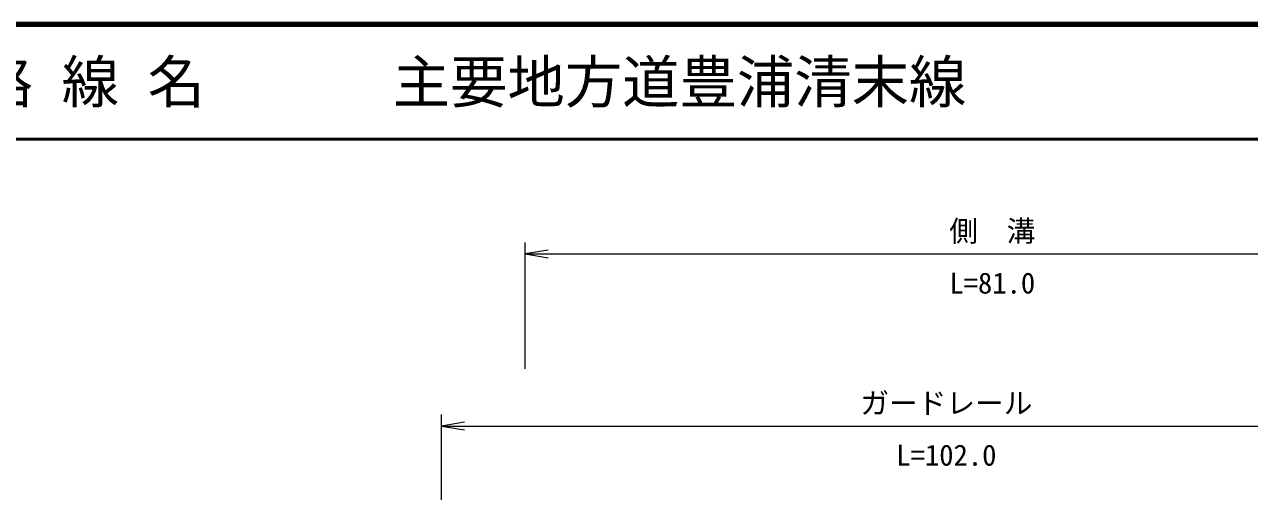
# Model space of a CAD drawing. Units: millimetres, scale not verified. Extents: x 40000 to 680000, y 20000 to 380000.
# Drawn here: x 184636 to 291422, y 339298 to 380000 of the extents above; entities that cross this region are included whole.
import ezdxf
from ezdxf.enums import TextEntityAlignment as Align

# ---------------------------------------------------------------- set-up
doc = ezdxf.new("R2010")
doc.units = ezdxf.units.MM
doc.header["$LTSCALE"] = 1000
for name, color, linetype, lineweight in [('M-STR-HTXT', 7, 'Continuous', 13), ('M-TTL', 2, 'Continuous', 140), ('M-TTL-LINE', 7, 'Continuous', 50)]:
    doc.layers.add(name, color=color, linetype=linetype, lineweight=lineweight)
doc.layers.add('M-TTL-TXT', color=7, linetype='Continuous')
doc.styles.add('ＭＳ ゴシック', font='')
doc.styles.get('ＭＳ ゴシック').set_extended_font_data('MS Gothic')

# ---------------------------------------------------------------- blocks, each defined once
blk = doc.blocks.new('open_arrow')
at = {"color": 0, "linetype": 'Continuous', "lineweight": -2}
blk.add_lwpolyline([(7.5, 1.25), (0, 0), (7.5, -1.25)], dxfattribs=at)

msp = doc.modelspace()

# ---------------------------------------------------------------- linework, layer by layer
at = {"layer": 'M-STR-HTXT'}
for p, q in [((228279, 350000), (228279, 361000)), ((228279, 360000), (309224, 360000)), ((221000, 335000), (221000, 346000)), ((221000, 345000), (309224, 345000))]:
    msp.add_line(p, q, dxfattribs=at)
at = {"layer": 'M-TTL'}
msp.add_line((680000, 380000), (40000, 380000), dxfattribs=at)
at = {"layer": 'M-TTL-LINE'}
msp.add_line((40000, 370000), (680000, 370000), dxfattribs=at)

# ---------------------------------------------------------------- block references
at = {"layer": 'M-STR-HTXT', "xscale": 267, "yscale": 267}
for p in [(228279, 360000), (221000, 345000)]:
    msp.add_blockref('open_arrow', p, dxfattribs=at)

# ---------------------------------------------------------------- texts
at = {"layer": 'M-STR-HTXT', "style": 'ＭＳ ゴシック'}
for s, p in [('側\u3000溝', (269000, 362000)), ('ガードレール', (265000, 347000))]:
    msp.add_text(s, height=1833, dxfattribs=at).set_placement(p, align=Align.MIDDLE_CENTER)
for s, p in [('L=81.0', (269000, 356000)), ('L=102.0', (265000, 341000))]:
    msp.add_text(s, height=1833, dxfattribs=at).set_placement(p, align=Align.BOTTOM_CENTER)
at = {"layer": 'M-TTL-TXT', "style": 'ＭＳ ゴシック'}
for s, p in [('路 線 名', (180380, 375000)), ('主要地方道豊浦清末線', (216734, 375000))]:
    msp.add_text(s, height=3666, dxfattribs=at).set_placement(p, align=Align.MIDDLE_LEFT)

doc.saveas('drawing.dxf')
